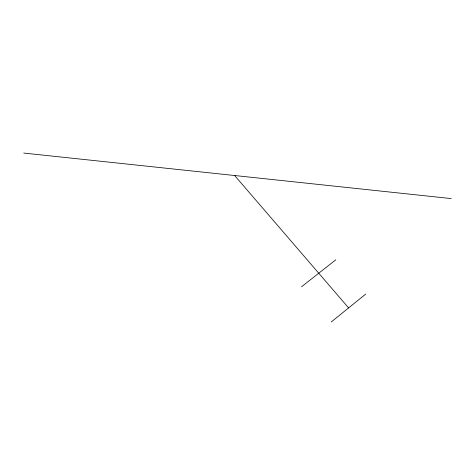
<?xml version="1.0" encoding="UTF-8"?>
<svg xmlns="http://www.w3.org/2000/svg" width="475" height="475" viewBox="0 0 475 475"><rect width="100%" height="100%" fill="white"/><g stroke="black" fill="none" stroke-linecap="round" stroke-linejoin="round"><path stroke-width="0.71" d="M331.259 321.937L365.756 294.067M301.5 286.811L335.801 259.807M23.75 153.063L451.25 198.586M234.65 175.518L348.614 307.913"/></g></svg>
